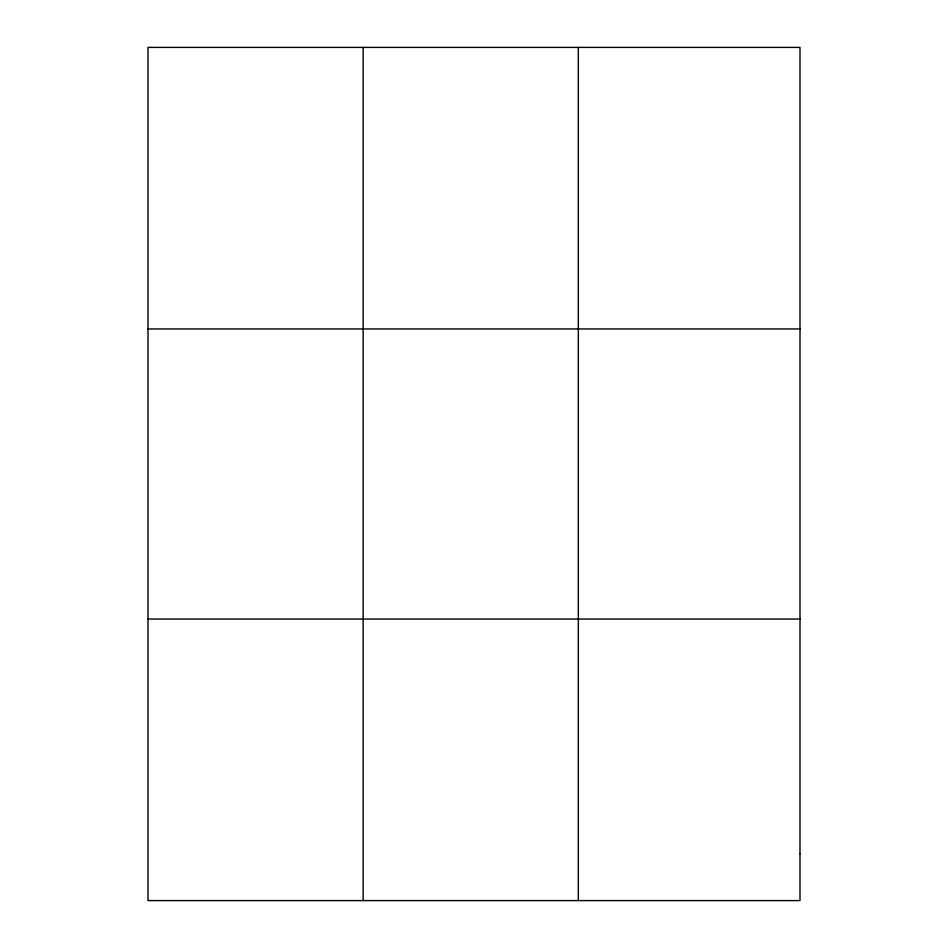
<?xml version="1.0" encoding="UTF-8"?>
<svg xmlns="http://www.w3.org/2000/svg" width="948" height="948" viewBox="0 0 948 948"><rect width="100%" height="100%" fill="white"/><g stroke="black" fill="none" stroke-linecap="round" stroke-linejoin="round"><path stroke-width="1.42" d="M363.155 900.6L363.155 47.4M578.316 900.6L578.316 47.4M148.007 328.956L799.994 328.956M148.007 619.044L799.994 619.044M799.994 853.674L799.994 900.6L148.007 900.6L148.007 47.4L799.994 47.4L799.994 853.674"/></g></svg>
